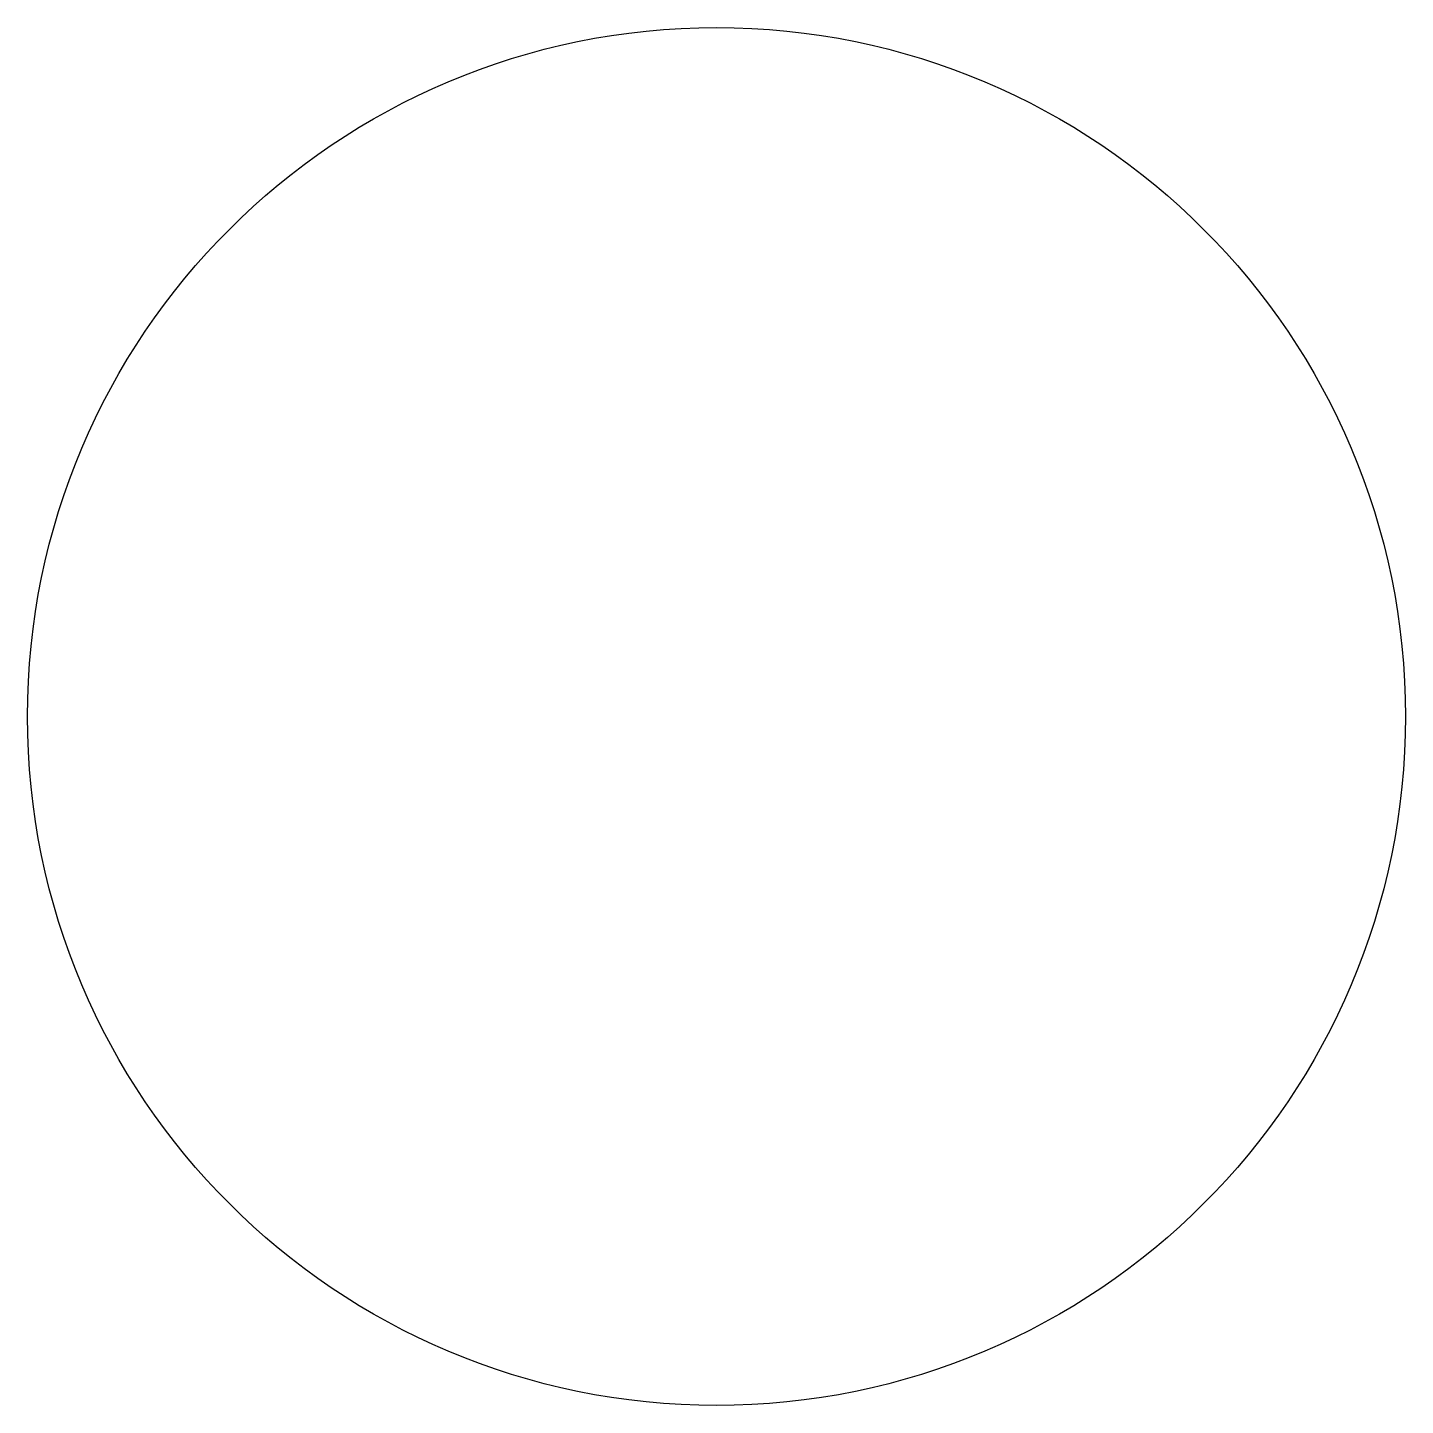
# Model space of a CAD drawing. Header units: millimetres. Extents: x 1239 to 1961, y 1239 to 1961.
import ezdxf

# ---------------------------------------------------------------- set-up
doc = ezdxf.new("R2010")
doc.units = ezdxf.units.MM
doc.layers.get('0').update_dxf_attribs({"linetype": 'CONTINUOUS'})

msp = doc.modelspace()

# ---------------------------------------------------------------- linework, layer by layer
msp.add_circle((1600, 1600), 360.56)

doc.saveas('drawing.dxf')
